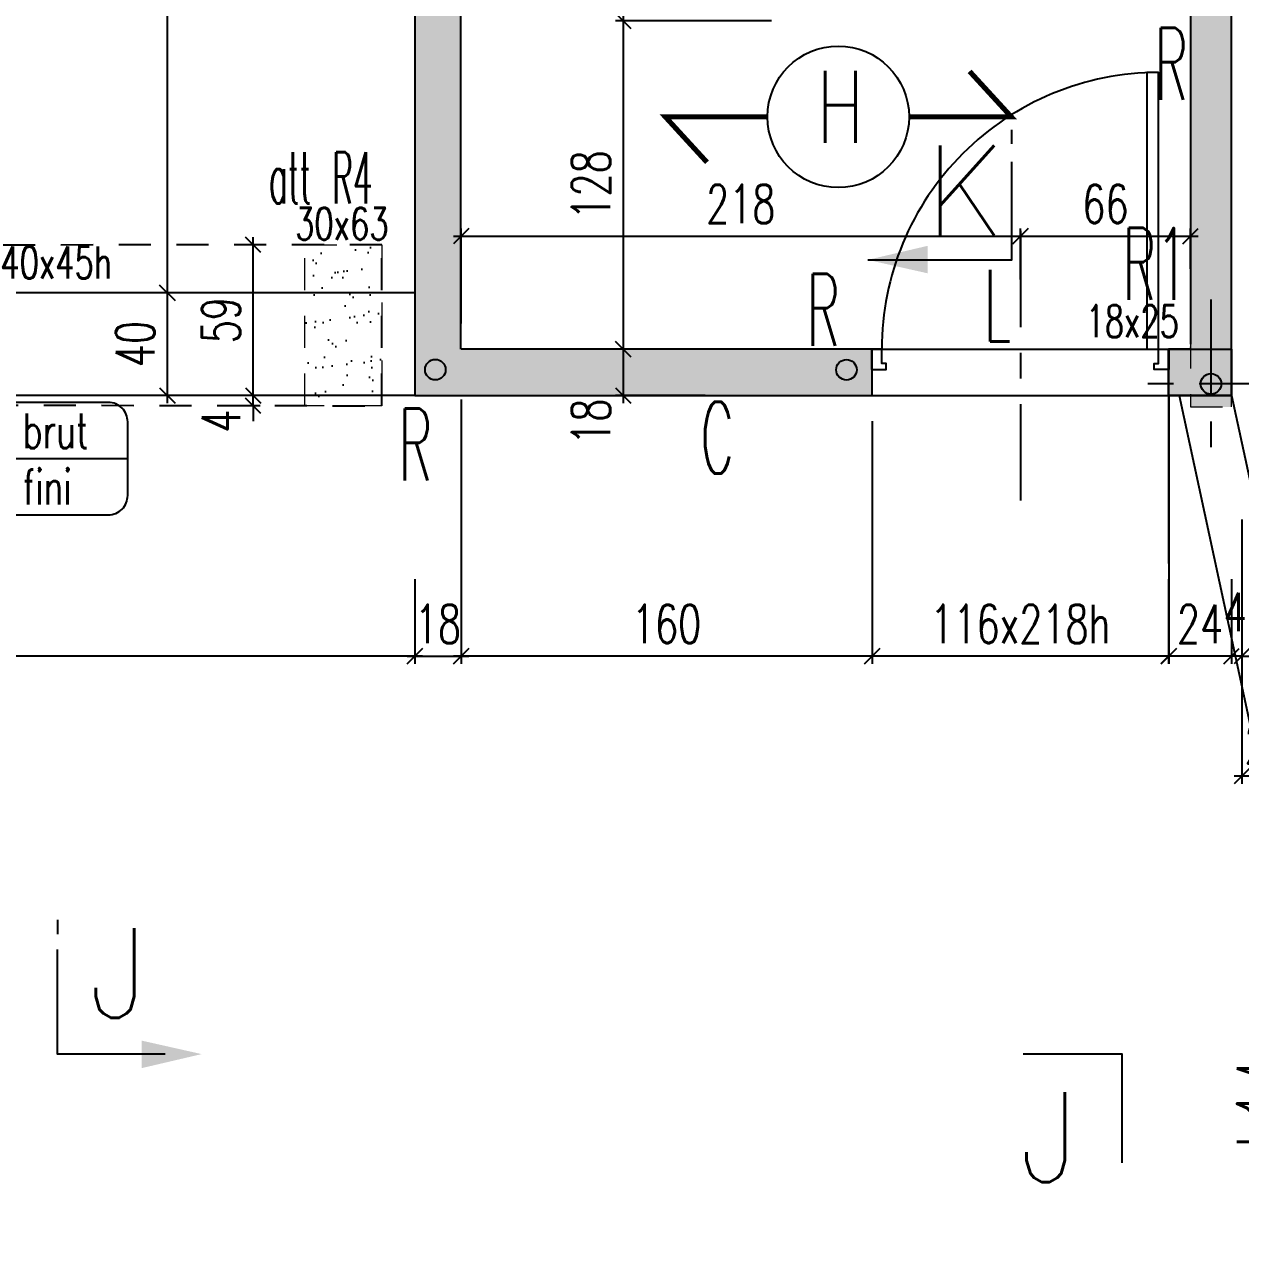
# Model space of a CAD drawing. Extents: x 308 to 437, y -199 to -146.
# Drawn here: x 341.394 to 346.131, y -170.463 to -165.715 of the extents above; entities that cross this region are included whole.
import ezdxf
from ezdxf.enums import TextEntityAlignment as Align

# ---------------------------------------------------------------- set-up
doc = ezdxf.new("R2010")
doc.units = 0
doc.header["$LTSCALE"] = 0.5
doc.header["$MEASUREMENT"] = 0
for name, pattern in [('AXES2', [1.125, 0.75, -0.125, 0.125, -0.125]), ('CACHE', [0.375, 0.25, -0.125]), ('DISCONTINU2', [0.375, 0.25, -0.125])]:
    doc.linetypes.add(name, pattern=pattern)
doc.layers.get('0').update_dxf_attribs({"linetype": 'CONTINUOUS'})
doc.layers.get('DEFPOINTS').update_dxf_attribs({"linetype": 'CONTINUOUS'})
for name, color, linetype in [('1_AJSA_vue2', 13, 'CONTINUOUS'), ('AXES', 6, 'AXES2'), ('COTATION', 7, 'CONTINUOUS'), ('HABILLAGE', 7, 'CONTINUOUS'), ('MURS', 3, 'CONTINUOUS'), ('PLANCHER', 7, 'CONTINUOUS'), ('POCHAGE', 254, 'CONTINUOUS'), ('POTEAUX', 1, 'CONTINUOUS'), ('POUTRES', 2, 'CONTINUOUS'), ('RAID', 1, 'CONTINUOUS'), ('RDC', 7, 'DISCONTINU2'), ('REP-COUPES', 5, 'CONTINUOUS'), ('REPERAGE', 4, 'CONTINUOUS'), ('REPERE-CHAI', 4, 'CONTINUOUS'), ('REPERE-POUT', 4, 'CONTINUOUS'), ('REPERE-RAID', 4, 'CONTINUOUS')]:
    doc.layers.add(name, color=color, linetype=linetype)
doc.styles.add('ROMANS8', font='romans.shx', dxfattribs={"width": 0.7})
doc.styles.get("Standard").update_dxf_attribs({"font": 'txt.shx'})
doc.dimstyles.new('COT50 cm', dxfattribs={"dimtxt": 0.15, "dimasz": 0.06, "dimexe": 0.03, "dimexo": 0.1, "dimgap": 0.05, "dimtad": 1, "dimdec": 0, "dimlfac": 100, "dimzin": 0, "dimdsep": 46, "dimtxsty": 'ROMANS8', "dimblk1": 'OBLIQUE', "dimblk2": 'OBLIQUE', "dimsah": 1, "dimcen": 0.03, "dimdle": 0.03, "dimclrt": 1, "dimadec": 0, "dimazin": 0, "dimtfac": 1, "dimtdec": 0, "dimtmove": 0, "dimatfit": 3, "dimfxl": 0, "dimtolj": 1, "dimtzin": 0, "dimlwd": -1, "dimlwe": -1, "dimarcsym": 0})
pattern_1 = [(37.5, (-513.79323, 160.44126), (-0.004409535, 0.134877664), [0, -0.1064, 0, -0.119, 0, -0.11375]), (7.5, (-513.79323, 160.44126), (0.12388437, 0.197550225), [0, -0.0574, 0, -0.0959, 0, -0.03675]), (327.5, (-513.87933, 160.44126), (0.21798993, 0.000396134), [0, -0.035, 0, -0.126, 0, -0.1645]), (317.5, (-513.87933, 160.44126), (0.21042886, 0.06143729), [0, -0.0175, 0, -0.0826, 0, -0.0945])]

# ---------------------------------------------------------------- blocks, each defined once
blk = doc.blocks.new('139')
at = {"layer": 'HABILLAGE', "color": 7}
blk.add_line((-0.6648, 0), (0.6648, 0), dxfattribs=at)
at = {"layer": 'HABILLAGE'}
blk.add_lwpolyline([(-0.5648, -0.291), (0.5648, -0.291, 0.414214), (0.6648, -0.191), (0.6648, 0.191, 0.414214), (0.5648, 0.291), (-0.5648, 0.291, 0.414214), (-0.6648, 0.191), (-0.6648, -0.191, 0.414214)], format="xyb", close=True, dxfattribs=at)
at = {"layer": 'HABILLAGE', "color": 1, "width": 0.7}
for s, p in [('brut', (0.1215, 0.054)), ('fini', (0.1215, -0.237))]:
    blk.add_text(s, height=0.18, dxfattribs=at).set_placement(p)
for tag, p in [('NIVBRUT', (-0.5425, 0.054)), ('NIVFINI', (-0.5425, -0.237))]:
    blk.add_attdef(tag, p, '', height=0.18, dxfattribs=at)
blk = doc.blocks.new('_Oblique')
at = {"layer": 'COTATION', "color": 0, "lineweight": -2}
blk.add_line((-0.5, -0.5), (0.5, 0.5), dxfattribs=at)
blk = doc.blocks.new('*D1003')
at = {"layer": 'COTATION', "color": 0, "transparency": 16777216}
for p, q in [((342.0339, -166.7613), (341.9209, -166.7613)), ((341.9509, -167.1913), (341.9509, -166.7313)), ((342.0578, -167.1613), (341.9209, -167.1613))]:
    blk.add_line(p, q, dxfattribs=at)
at = {"layer": 'DEFPOINTS', "color": 0, "transparency": 16777216}
for p in [(341.9509, -166.7613), (342.1339, -166.7613), (342.1578, -167.1613)]:
    blk.add_point(p, dxfattribs=at)
at = {"layer": 'COTATION', "color": 0, "transparency": 16777216, "xscale": 0.06, "yscale": 0.06, "zscale": 0.06}
for p, rotation in [((341.9509, -166.7613), 90), ((341.9509, -167.1613), 270)]:
    blk.add_blockref('_Oblique', p, dxfattribs=dict(at, rotation=rotation))
at = {"layer": 'COTATION', "color": 1, "transparency": 16777216, "insert": (341.8259, -166.9613), "char_height": 0.15, "attachment_point": 5, "rotation": 90, "style": 'ROMANS8'}
blk.add_mtext('\\A1;40', dxfattribs=at)
blk = doc.blocks.new('*D1004')
at = {"layer": 'COTATION', "color": 0, "transparency": 16777216}
for p, q in [((341.9509, -166.7913), (341.9509, -162.9016)), ((342.5758, -162.9316), (341.9209, -162.9316)), ((342.4622, -166.7613), (341.9209, -166.7613))]:
    blk.add_line(p, q, dxfattribs=at)
at = {"layer": 'DEFPOINTS', "color": 0, "transparency": 16777216}
for p in [(341.9509, -162.9316), (342.6758, -162.9316), (342.5622, -166.7613)]:
    blk.add_point(p, dxfattribs=at)
at = {"layer": 'COTATION', "color": 0, "transparency": 16777216, "xscale": 0.06, "yscale": 0.06, "zscale": 0.06}
for p, rotation in [((341.9509, -162.9316), 90), ((341.9509, -166.7613), 270)]:
    blk.add_blockref('_Oblique', p, dxfattribs=dict(at, rotation=rotation))
at = {"layer": 'COTATION', "color": 1, "transparency": 16777216, "insert": (341.8259, -164.8464), "char_height": 0.15, "attachment_point": 5, "rotation": 90, "style": 'ROMANS8'}
blk.add_mtext('\\A1;383', dxfattribs=at)
blk = doc.blocks.new('*D1009')
at = {"layer": 'COTATION', "color": 0, "transparency": 16777216}
for p, q in [((343.7262, -165.3713), (343.7262, -165.7314)), ((344.3029, -165.4013), (343.6962, -165.4013)), ((344.3035, -165.7014), (343.6962, -165.7014))]:
    blk.add_line(p, q, dxfattribs=at)
at = {"layer": 'DEFPOINTS', "color": 0, "transparency": 16777216}
for p in [(344.4029, -165.4013), (343.7262, -165.7014), (344.4035, -165.7014)]:
    blk.add_point(p, dxfattribs=at)
at = {"layer": 'COTATION', "color": 0, "transparency": 16777216, "xscale": 0.06, "yscale": 0.06, "zscale": 0.06}
for p, rotation in [((343.7262, -165.4013), 90), ((343.7262, -165.7014), 270)]:
    blk.add_blockref('_Oblique', p, dxfattribs=dict(at, rotation=rotation))
at = {"layer": 'COTATION', "color": 1, "transparency": 16777216, "insert": (343.6012, -165.5513), "char_height": 0.15, "attachment_point": 5, "rotation": 90, "style": 'ROMANS8'}
blk.add_mtext('\\A1;30', dxfattribs=at)
blk = doc.blocks.new('*D1010')
at = {"layer": 'COTATION', "color": 0, "transparency": 16777216}
for p, q in [((343.7262, -165.6714), (343.7262, -167.0108)), ((344.3035, -165.7014), (343.6962, -165.7014)), ((344.0141, -166.9808), (343.6962, -166.9808))]:
    blk.add_line(p, q, dxfattribs=at)
at = {"layer": 'DEFPOINTS', "color": 0, "transparency": 16777216}
for p in [(344.4035, -165.7014), (343.7262, -166.9808), (344.1141, -166.9808)]:
    blk.add_point(p, dxfattribs=at)
at = {"layer": 'COTATION', "color": 0, "transparency": 16777216, "xscale": 0.06, "yscale": 0.06, "zscale": 0.06}
for p, rotation in [((343.7262, -165.7014), 90), ((343.7262, -166.9808), 270)]:
    blk.add_blockref('_Oblique', p, dxfattribs=dict(at, rotation=rotation))
at = {"layer": 'COTATION', "color": 1, "transparency": 16777216, "insert": (343.6012, -166.3411), "char_height": 0.15, "attachment_point": 5, "rotation": 90, "style": 'ROMANS8'}
blk.add_mtext('\\A1;128', dxfattribs=at)
blk = doc.blocks.new('*D1011')
at = {"layer": 'COTATION', "color": 0, "transparency": 16777216}
for p, q in [((343.7262, -166.9508), (343.7262, -167.1913)), ((344.0141, -166.9808), (343.6962, -166.9808)), ((344.0453, -167.1613), (343.6962, -167.1613))]:
    blk.add_line(p, q, dxfattribs=at)
at = {"layer": 'DEFPOINTS', "color": 0, "transparency": 16777216}
for p in [(344.1141, -166.9808), (343.7262, -167.1613), (344.1453, -167.1613)]:
    blk.add_point(p, dxfattribs=at)
at = {"layer": 'COTATION', "color": 0, "transparency": 16777216, "xscale": 0.06, "yscale": 0.06, "zscale": 0.06}
for p, rotation in [((343.7262, -166.9808), 90), ((343.7262, -167.1613), 270)]:
    blk.add_blockref('_Oblique', p, dxfattribs=dict(at, rotation=rotation))
at = {"layer": 'COTATION', "color": 1, "transparency": 16777216, "insert": (343.6012, -167.264), "char_height": 0.15, "attachment_point": 5, "rotation": 90, "style": 'ROMANS8'}
blk.add_mtext('\\A1;18', dxfattribs=at)
blk = doc.blocks.new('*D1368')
at = {"layer": 'COTATION', "color": 0, "transparency": 16777216}
for p, q in [((346.1359, -167.6449), (346.1359, -168.6749)), ((346.3362, -167.6449), (346.3362, -168.6749)), ((346.3662, -168.6449), (346.1059, -168.6449))]:
    blk.add_line(p, q, dxfattribs=at)
at = {"layer": 'DEFPOINTS', "color": 0, "transparency": 16777216}
for p in [(346.1359, -167.1613), (346.3362, -167.1613), (346.1359, -168.6449)]:
    blk.add_point(p, dxfattribs=at)
at = {"layer": 'COTATION', "color": 0, "transparency": 16777216, "xscale": 0.06, "yscale": 0.06, "zscale": 0.06, "rotation": 180}
blk.add_blockref('_Oblique', (346.1359, -168.6449), dxfattribs=at)
at = {"layer": 'COTATION', "color": 0, "transparency": 16777216, "xscale": 0.06, "yscale": 0.06, "zscale": 0.06}
blk.add_blockref('_Oblique', (346.3362, -168.6449), dxfattribs=at)
at = {"layer": 'COTATION', "color": 1, "transparency": 16777216, "insert": (346.236, -168.5199), "char_height": 0.15, "attachment_point": 5, "style": 'ROMANS8'}
blk.add_mtext('\\A1;20', dxfattribs=at)
blk = doc.blocks.new('*D1369')
at = {"layer": 'COTATION', "color": 0, "transparency": 16777216}
for p, q in [((346.0962, -167.8771), (346.0962, -168.2071)), ((346.1359, -167.8771), (346.1359, -168.2071)), ((346.0962, -168.1771), (346.0362, -168.1771)), ((346.1359, -168.1771), (346.0962, -168.1771)), ((346.1359, -168.1771), (346.1959, -168.1771))]:
    blk.add_line(p, q, dxfattribs=at)
at = {"layer": 'DEFPOINTS', "color": 0, "transparency": 16777216}
for p in [(346.0962, -166.6934), (346.1359, -166.6934), (346.0962, -168.1771)]:
    blk.add_point(p, dxfattribs=at)
at = {"layer": 'COTATION', "color": 0, "transparency": 16777216, "xscale": 0.06, "yscale": 0.06, "zscale": 0.06}
blk.add_blockref('_Oblique', (346.0962, -168.1771), dxfattribs=at)
at = {"layer": 'COTATION', "color": 0, "transparency": 16777216, "xscale": 0.06, "yscale": 0.06, "zscale": 0.06, "rotation": 180}
blk.add_blockref('_Oblique', (346.1359, -168.1771), dxfattribs=at)
at = {"layer": 'COTATION', "color": 1, "transparency": 16777216, "insert": (346.1099, -168.0049), "char_height": 0.15, "attachment_point": 5, "style": 'ROMANS8'}
blk.add_mtext('\\A1;4', dxfattribs=at)
blk = doc.blocks.new('*D1370')
at = {"layer": 'COTATION', "color": 0, "transparency": 16777216}
for p, q in [((345.851, -167.8771), (345.851, -168.2071)), ((346.0959, -167.8771), (346.0959, -168.2071)), ((346.1259, -168.1771), (345.821, -168.1771))]:
    blk.add_line(p, q, dxfattribs=at)
at = {"layer": 'DEFPOINTS', "color": 0, "transparency": 16777216}
for p in [(345.851, -166.6933), (346.0959, -166.6934), (345.851, -168.1771)]:
    blk.add_point(p, dxfattribs=at)
at = {"layer": 'COTATION', "color": 0, "transparency": 16777216, "xscale": 0.06, "yscale": 0.06, "zscale": 0.06, "rotation": 180}
blk.add_blockref('_Oblique', (345.851, -168.1771), dxfattribs=at)
at = {"layer": 'COTATION', "color": 0, "transparency": 16777216, "xscale": 0.06, "yscale": 0.06, "zscale": 0.06}
blk.add_blockref('_Oblique', (346.0959, -168.1771), dxfattribs=at)
at = {"layer": 'COTATION', "color": 1, "transparency": 16777216, "insert": (345.9734, -168.0521), "char_height": 0.15, "attachment_point": 5, "style": 'ROMANS8'}
blk.add_mtext('\\A1;24', dxfattribs=at)
blk = doc.blocks.new('*D1371')
at = {"layer": 'COTATION', "color": 0, "transparency": 16777216}
for p, q in [((344.696, -167.2613), (344.696, -168.2071)), ((345.8513, -167.2613), (345.8513, -168.2071)), ((345.8813, -168.1771), (344.666, -168.1771))]:
    blk.add_line(p, q, dxfattribs=at)
at = {"layer": 'DEFPOINTS', "color": 0, "transparency": 16777216}
for p in [(344.696, -167.1613), (345.8513, -167.1613), (344.696, -168.1771)]:
    blk.add_point(p, dxfattribs=at)
at = {"layer": 'COTATION', "color": 0, "transparency": 16777216, "xscale": 0.06, "yscale": 0.06, "zscale": 0.06, "rotation": 180}
blk.add_blockref('_Oblique', (344.696, -168.1771), dxfattribs=at)
at = {"layer": 'COTATION', "color": 0, "transparency": 16777216, "xscale": 0.06, "yscale": 0.06, "zscale": 0.06}
blk.add_blockref('_Oblique', (345.8513, -168.1771), dxfattribs=at)
at = {"layer": 'COTATION', "color": 1, "transparency": 16777216, "insert": (345.2737, -168.0521), "char_height": 0.15, "attachment_point": 5, "style": 'ROMANS8'}
blk.add_mtext('\\A1;116x218h', dxfattribs=at)
blk = doc.blocks.new('*D1372')
at = {"layer": 'COTATION', "color": 0, "transparency": 16777216}
for p, q in [((343.095, -167.1771), (343.095, -168.2071)), ((344.696, -167.2613), (344.696, -168.2071)), ((344.726, -168.1771), (343.065, -168.1771))]:
    blk.add_line(p, q, dxfattribs=at)
at = {"layer": 'DEFPOINTS', "color": 0, "transparency": 16777216}
for p in [(343.095, -166.513), (344.696, -167.1613), (343.095, -168.1771)]:
    blk.add_point(p, dxfattribs=at)
at = {"layer": 'COTATION', "color": 0, "transparency": 16777216, "xscale": 0.06, "yscale": 0.06, "zscale": 0.06, "rotation": 180}
blk.add_blockref('_Oblique', (343.095, -168.1771), dxfattribs=at)
at = {"layer": 'COTATION', "color": 0, "transparency": 16777216, "xscale": 0.06, "yscale": 0.06, "zscale": 0.06}
blk.add_blockref('_Oblique', (344.696, -168.1771), dxfattribs=at)
at = {"layer": 'COTATION', "color": 1, "transparency": 16777216, "insert": (343.8955, -168.0521), "char_height": 0.15, "attachment_point": 5, "style": 'ROMANS8'}
blk.add_mtext('\\A1;160', dxfattribs=at)
blk = doc.blocks.new('*D1373')
at = {"layer": 'COTATION', "color": 0, "transparency": 16777216}
for p, q in [((342.9147, -167.8771), (342.9147, -168.2071)), ((343.095, -167.8771), (343.095, -168.2071)), ((342.8847, -168.1771), (343.125, -168.1771))]:
    blk.add_line(p, q, dxfattribs=at)
at = {"layer": 'DEFPOINTS', "color": 0, "transparency": 16777216}
for p in [(343.095, -166.513), (342.9147, -166.6934), (343.095, -168.1771)]:
    blk.add_point(p, dxfattribs=at)
at = {"layer": 'COTATION', "color": 0, "transparency": 16777216, "xscale": 0.06, "yscale": 0.06, "zscale": 0.06, "rotation": 180}
blk.add_blockref('_Oblique', (342.9147, -168.1771), dxfattribs=at)
at = {"layer": 'COTATION', "color": 0, "transparency": 16777216, "xscale": 0.06, "yscale": 0.06, "zscale": 0.06}
blk.add_blockref('_Oblique', (343.095, -168.1771), dxfattribs=at)
at = {"layer": 'COTATION', "color": 1, "transparency": 16777216, "insert": (343.0048, -168.0521), "char_height": 0.15, "attachment_point": 5, "style": 'ROMANS8'}
blk.add_mtext('\\A1;18', dxfattribs=at)
blk = doc.blocks.new('*D1374')
at = {"layer": 'COTATION', "color": 0, "transparency": 16777216}
for p, q in [((339.1958, -167.8771), (339.1958, -168.2071)), ((342.9147, -167.8771), (342.9147, -168.2071)), ((342.9447, -168.1771), (339.1658, -168.1771))]:
    blk.add_line(p, q, dxfattribs=at)
at = {"layer": 'DEFPOINTS', "color": 0, "transparency": 16777216}
for p in [(342.9147, -166.6934), (339.1958, -167.0662), (339.1958, -168.1771)]:
    blk.add_point(p, dxfattribs=at)
at = {"layer": 'COTATION', "color": 0, "transparency": 16777216, "xscale": 0.06, "yscale": 0.06, "zscale": 0.06, "rotation": 180}
blk.add_blockref('_Oblique', (339.1958, -168.1771), dxfattribs=at)
at = {"layer": 'COTATION', "color": 0, "transparency": 16777216, "xscale": 0.06, "yscale": 0.06, "zscale": 0.06}
blk.add_blockref('_Oblique', (342.9147, -168.1771), dxfattribs=at)
at = {"layer": 'COTATION', "color": 1, "transparency": 16777216, "insert": (341.0552, -168.0521), "char_height": 0.15, "attachment_point": 5, "style": 'ROMANS8'}
blk.add_mtext('\\A1;372', dxfattribs=at)
blk = doc.blocks.new('*D1568')
at = {"layer": 'COTATION', "color": 0, "transparency": 16777216}
for p, q in [((342.2851, -167.1613), (342.2851, -167.1013)), ((342.3122, -167.1613), (342.2551, -167.1613)), ((342.2851, -167.2014), (342.2851, -167.1613)), ((342.3122, -167.2014), (342.2551, -167.2014)), ((342.2851, -167.2014), (342.2851, -167.2614))]:
    blk.add_line(p, q, dxfattribs=at)
at = {"layer": 'DEFPOINTS', "color": 0, "transparency": 16777216}
for p in [(342.2851, -167.1613), (342.4122, -167.1613), (342.4122, -167.2014)]:
    blk.add_point(p, dxfattribs=at)
at = {"layer": 'COTATION', "color": 0, "transparency": 16777216, "xscale": 0.06, "yscale": 0.06, "zscale": 0.06}
for p, rotation in [((342.2851, -167.1613), 270), ((342.2851, -167.2014), 90)]:
    blk.add_blockref('_Oblique', p, dxfattribs=dict(at, rotation=rotation))
at = {"layer": 'COTATION', "color": 1, "transparency": 16777216, "insert": (342.1601, -167.2614), "char_height": 0.15, "attachment_point": 5, "rotation": 90, "style": 'ROMANS8'}
blk.add_mtext('\\A1;4', dxfattribs=at)
blk = doc.blocks.new('*D1569')
at = {"layer": 'COTATION', "color": 0, "transparency": 16777216}
for p, q in [((342.3122, -166.5746), (342.2551, -166.5746)), ((342.2851, -167.1913), (342.2851, -166.5446)), ((342.3122, -167.1613), (342.2551, -167.1613))]:
    blk.add_line(p, q, dxfattribs=at)
at = {"layer": 'DEFPOINTS', "color": 0, "transparency": 16777216}
for p in [(342.2851, -166.5746), (342.4122, -166.5746), (342.4122, -167.1613)]:
    blk.add_point(p, dxfattribs=at)
at = {"layer": 'COTATION', "color": 0, "transparency": 16777216, "xscale": 0.06, "yscale": 0.06, "zscale": 0.06}
for p, rotation in [((342.2851, -166.5746), 90), ((342.2851, -167.1613), 270)]:
    blk.add_blockref('_Oblique', p, dxfattribs=dict(at, rotation=rotation))
at = {"layer": 'COTATION', "color": 1, "transparency": 16777216, "insert": (342.1601, -166.868), "char_height": 0.15, "attachment_point": 5, "rotation": 90, "style": 'ROMANS8'}
blk.add_mtext('\\A1;59', dxfattribs=at)
blk = doc.blocks.new('A$C6B096A38')
at = {"layer": 'POCHAGE'}
h = blk.add_hatch(dxfattribs=at)
h.set_pattern_fill('AR-SAND', color=0, scale=0.07)
h.set_pattern_definition(pattern_1)
h.paths.add_polyline_path([(-3.1815, -0.18), (-3.1815, -2.5803), (-3.0015, -2.5803), (-3.0015, -0.2), (-0.1602, -0.2), (-0.1602, -3.7907), (-0.1602, -3.7907), (-0.1602, -6.765), (0, -6.765), (0, 0), (-13.1731, 0), (-19.5169, 0), (-19.5169, -0.18), (-15.9168, -0.18), (-15.9168, -3.0893), (-15.7368, -3.0893), (-15.7368, -2.9193), (-14.5399, -2.9193), (-14.5399, -4.655), (-14.3599, -4.655), (-14.3599, -2.7393), (-15.7368, -2.7393), (-15.7368, -0.18), (-13.1635, -0.18), (-13.1635, -4.655), (-12.9835, -4.655), (-12.9835, -0.18), (-7.0803, -0.18), (-7.0803, -4.86), (-6.9003, -4.86), (-6.9003, -0.18)])
h = blk.add_hatch(dxfattribs=at)
h.set_pattern_fill('AR-SAND', color=0, scale=0.07)
h.set_pattern_definition(pattern_1)
h.paths.add_polyline_path([(-3.3095, -6.1334), (-3.6095, -6.1334), (-3.6095, -6.7601), (-3.3095, -6.7601)])
at = {"layer": 'AXES', "color": 1}
for p, q in [((-0.0801, -6.3461), (-0.0801, -7.0039)), ((0.2488, -6.675), (-0.409, -6.675))]:
    blk.add_line(p, q, dxfattribs=at)
at = {"layer": 'RAID'}
blk.add_circle((-0.0801, -6.675), 0.04, dxfattribs=at)
at = {"layer": 'RDC', "linetype": 'CACHE', "lineweight": 15}
blk.add_lwpolyline([(-6.9003, -0.18), (-3.1815, -0.18), (-3.1815, -2.5803), (-3.0015, -2.5803), (-3.0015, -0.2), (-0.1602, -0.2), (-0.1602, -3.7907), (-0.1602, -3.7907), (-0.1602, -6.765), (0, -6.765), (0, 0), (-13.1731, 0)], dxfattribs=at)
blk.add_lwpolyline([(-3.3095, -6.7601), (-3.6095, -6.7601), (-3.6095, -6.1334), (-3.3095, -6.1334)], close=True, dxfattribs=at)
blk = doc.blocks.new('*D1818')
at = {"layer": 'COTATION', "color": 0, "transparency": 16777216}
for p, q in [((343.095, -166.8808), (343.095, -166.5107)), ((345.2737, -166.7096), (345.2737, -166.5107)), ((343.065, -166.5407), (345.3037, -166.5407))]:
    blk.add_line(p, q, dxfattribs=at)
at = {"layer": 'DEFPOINTS', "color": 0, "transparency": 16777216}
for p in [(345.2737, -166.5407), (345.2737, -166.8096), (343.095, -166.9808)]:
    blk.add_point(p, dxfattribs=at)
at = {"layer": 'COTATION', "color": 0, "transparency": 16777216, "xscale": 0.06, "yscale": 0.06, "zscale": 0.06, "rotation": 180}
blk.add_blockref('_Oblique', (343.095, -166.5407), dxfattribs=at)
at = {"layer": 'COTATION', "color": 0, "transparency": 16777216, "xscale": 0.06, "yscale": 0.06, "zscale": 0.06}
blk.add_blockref('_Oblique', (345.2737, -166.5407), dxfattribs=at)
at = {"layer": 'COTATION', "color": 1, "transparency": 16777216, "insert": (344.1843, -166.4157), "char_height": 0.15, "attachment_point": 5, "style": 'ROMANS8'}
blk.add_mtext('\\A1;218', dxfattribs=at)
blk = doc.blocks.new('*D1819')
at = {"layer": 'COTATION', "color": 0, "transparency": 16777216}
for p, q in [((345.2737, -166.7096), (345.2737, -166.5107)), ((345.9357, -166.6686), (345.9357, -166.5107)), ((345.2437, -166.5407), (345.9657, -166.5407))]:
    blk.add_line(p, q, dxfattribs=at)
at = {"layer": 'DEFPOINTS', "color": 0, "transparency": 16777216}
for p in [(345.9357, -166.5407), (345.2737, -166.8096), (345.9357, -166.7686)]:
    blk.add_point(p, dxfattribs=at)
at = {"layer": 'COTATION', "color": 0, "transparency": 16777216, "xscale": 0.06, "yscale": 0.06, "zscale": 0.06, "rotation": 180}
blk.add_blockref('_Oblique', (345.2737, -166.5407), dxfattribs=at)
at = {"layer": 'COTATION', "color": 0, "transparency": 16777216, "xscale": 0.06, "yscale": 0.06, "zscale": 0.06}
blk.add_blockref('_Oblique', (345.9357, -166.5407), dxfattribs=at)
at = {"layer": 'COTATION', "color": 1, "transparency": 16777216, "insert": (345.6047, -166.4157), "char_height": 0.15, "attachment_point": 5, "style": 'ROMANS8'}
blk.add_mtext('\\A1;66', dxfattribs=at)
blk = doc.blocks.new('A$C107C5660')
for p, q in [((0, 0), (0, 0.07)), ((1.0196, 0), (1.0196, 0.07))]:
    blk.add_line(p, q)
for points in [[(0, 0.07), (0.0175, 0.07), (0.0175, 0.07), (0.05, 0.07), (0.05, 0.05), (0.035, 0.05), (0.035, 0), (0.025, 0), (0.025, 0), (0, 0)], [(1.0196, 0.07), (0.9871, 0.07), (0.9871, 0.07), (0.9696, 0.07), (0.9696, 0.05), (0.9846, 0.05), (0.9846, 0), (0.9946, 0), (0.9946, 0), (1.0196, 0)]]:
    blk.add_lwpolyline(points)
blk.add_lwpolyline([(0.075, 0), (0.035, 0), (0.035, -0.9496), (0.075, -0.9496)], close=True)
blk.add_arc((0.035, 0), 0.9496, 269.999, 359.999)

msp = doc.modelspace()

# ---------------------------------------------------------------- hatches: boundary and pattern name
at = {"layer": 'POCHAGE'}
msp.add_hatch(color=256, dxfattribs=at).paths.add_polyline_path([(317.3792, -158.4313), (322.4095, -158.4345), (322.4063, -163.4315), (322.8943, -163.4315), (322.8943, -163.2515), (322.5893, -163.2515), (322.5893, -158.4313), (324.0993, -158.4313), (324.0993, -163.2515), (324.0493, -163.2515), (324.0493, -163.4315), (324.0993, -163.4315), (324.0993, -163.6413), (324.299, -163.6413), (324.299, -160.6413), (330.1793, -160.6413), (330.1793, -166.1413), (330.3593, -166.1413), (330.3593, -160.6413), (332.9326, -160.6413), (332.9326, -166.1413), (333.1126, -166.1413), (333.1126, -160.6413), (339.0159, -160.6413), (339.0155, -165.5414), (339.1955, -165.5411), (339.1959, -160.6413), (342.9147, -160.6413), (342.9147, -167.1613), (344.696, -167.1613), (344.6961, -166.9808), (343.0947, -166.9808), (343.0947, -160.6413), (345.936, -160.6413), (345.936, -166.961), (345.8513, -167.1612), (346.0962, -167.1612), (346.0959, -160.4413), (324.2993, -160.4413), (324.299, -158.2313), (317.1999, -158.2313), (317.1999, -163.4304), (317.3792, -163.4315)])
at = {"layer": 'POTEAUX'}
h = msp.add_hatch(color=256, dxfattribs=at)
h.dxf.hatch_style = 1
h.paths.add_polyline_path([(345.851, -166.981), (346.0959, -166.981), (346.0959, -167.1612), (345.851, -167.1612)])
at = {"layer": 'RAID'}
for points in [[(342.9547, -167.061, -1), (343.0347, -167.061, -1)], [(344.5961, -167.1015, -1), (344.5961, -167.0215, -1)]]:
    msp.add_hatch(color=256, dxfattribs=at).paths.add_polyline_path(points)

# ---------------------------------------------------------------- linework, layer by layer
at = {"layer": '1_AJSA_vue2', "linetype": 'CACHE'}
msp.add_lwpolyline([(340.7948, -167.1986), (342.7865, -167.2015), (342.7864, -166.5745), (340.7955, -166.5756)], dxfattribs=at)
at = {"layer": 'AXES', "color": 1}
msp.add_line((345.2737, -166.5201), (345.2737, -167.6093), dxfattribs=at)
at = {"layer": 'COTATION'}
for p, q in [((345.851, -167.1612), (345.851, -167.8158)), ((345.8513, -167.1613), (345.8513, -167.5994))]:
    msp.add_line(p, q, dxfattribs=at)
at = {"layer": 'MURS'}
for p, q in [((346.0962, -167.1612), (346.0959, -160.4413)), ((342.9147, -160.6413), (342.9147, -167.1613)), ((343.0947, -166.9808), (343.0947, -160.6413)), ((345.9359, -160.6413), (345.936, -166.961)), ((344.6961, -166.9808), (343.095, -166.9808)), ((344.696, -167.1613), (344.696, -166.9808)), ((345.9359, -166.9808), (345.851, -166.9808)), ((345.851, -166.9808), (345.851, -167.1612)), ((342.9147, -167.1613), (344.696, -167.1613)), ((345.851, -167.1612), (346.0959, -167.1612))]:
    msp.add_line(p, q, dxfattribs=at)
at = {"layer": 'PLANCHER', "color": 1, "const_width": 0.02}
for points in [[(344.8399, -166.0757), (345.238, -166.0757), (345.0757, -165.8986)], [(344.2886, -166.0757), (343.8905, -166.0757), (344.0528, -166.2529)]]:
    msp.add_lwpolyline(points, dxfattribs=at)
at = {"layer": 'PLANCHER', "color": 1}
msp.add_circle((344.5642, -166.0757), 0.2757, dxfattribs=at)
at = {"layer": 'POUTRES'}
for p, q in [((342.9147, -166.7613), (339.3056, -166.7613)), ((344.6961, -166.9808), (345.8513, -166.9808)), ((342.9147, -167.1613), (339.3056, -167.1613)), ((344.696, -167.1613), (345.8513, -167.1613)), ((345.8916, -167.1612), (347.1194, -172.8711)), ((346.0962, -167.1612), (347.324, -172.8711))]:
    msp.add_line(p, q, dxfattribs=at)
at = {"layer": 'RAID'}
msp.add_lwpolyline([(345.851, -166.981), (346.0959, -166.981), (346.0959, -167.1612), (345.851, -167.1612)], close=True, dxfattribs=at)
for centre in [(342.9947, -167.061), (344.5961, -167.0615)]:
    msp.add_circle(centre, 0.04, dxfattribs=at)
at = {"layer": 'REP-COUPES'}
for p, q in [((345.2403, -166.1814), (345.2403, -166.1258)), ((341.5232, -169.2047), (341.5232, -169.2603))]:
    msp.add_line(p, q, dxfattribs=at)
for points in [[(344.679, -166.6331), (345.2403, -166.6331), (345.2403, -166.2515)], [(341.9424, -169.7279), (341.5232, -169.7279), (341.5232, -169.3203)], [(345.6699, -170.1521), (345.6699, -169.7279), (345.2839, -169.7279)]]:
    msp.add_lwpolyline(points, dxfattribs=at)
for points in [[(344.9127, -166.5783), (344.679, -166.6331), (344.9127, -166.6856)], [(341.8508, -169.7826), (342.0845, -169.7279), (341.8508, -169.6753)]]:
    msp.add_solid(points, dxfattribs=at)

# ---------------------------------------------------------------- block references
at = {"color": 1, "xscale": 1.135000000000001, "yscale": 1.135000000000001, "zscale": 1.135000000000001, "rotation": 180.0000613008058}
msp.add_blockref('A$C107C5660', (345.8512, -166.9808), dxfattribs=at)
at = {"layer": 'HABILLAGE', "color": 1, "xscale": 0.7521624, "yscale": 0.7521624, "zscale": 0.7521624}
msp.add_blockref('139', (341.2965, -167.4077), dxfattribs=at).add_auto_attribs({'NIVBRUT': '39.00', 'NIVFINI': '39.18'})
at = {"layer": 'RDC'}
msp.add_blockref('A$C6B096A38', (346.0959, -160.4413), dxfattribs=at)

# ---------------------------------------------------------------- texts
at = {"layer": 'PLANCHER', "color": 1, "width": 0.7}
msp.add_text('H', height=0.28, dxfattribs=at).set_placement((344.572, -166.037), align=Align.MIDDLE)
at = {"layer": 'REP-COUPES', "style": 'ROMANS8'}
for s, p in [('K', (344.901, -166.5376)), ('J', (341.6421, -169.5868)), ('J', (345.2673, -170.2263))]:
    msp.add_text(s, height=0.35, dxfattribs=at).set_placement(p)
at = {"layer": 'REPERAGE', "color": 1, "style": 'ROMANS8', "width": 0.7}
msp.add_text(' 40x45h', height=0.125, dxfattribs=at).set_placement((341.2408, -166.7059))
at = {"layer": 'REPERE-CHAI', "color": 4, "width": 0.519}
msp.add_text('C', height=0.28, dxfattribs=at).set_placement((344.027, -167.4661))
at = {"layer": 'REPERE-POUT', "width": 0.519}
msp.add_text('L', height=0.28, dxfattribs=at).set_placement((345.1312, -166.9518))
msp.add_text('L14', height=0.28, rotation=90, dxfattribs=at).set_placement((346.3967, -170.0949))
at = {"layer": 'REPERE-RAID', "color": 4}
for s, height, width, p in [('R', 0.28, 0.519, (345.7954, -166.0095)), ('att R4', 0.2, 0.45, (342.3465, -166.413)), ('R1', 0.28, 0.519, (345.6713, -166.7889)), ('R', 0.28, 0.519, (344.44, -166.9679)), ('R', 0.28, 0.519, (342.8515, -167.4927))]:
    msp.add_text(s, height=height, dxfattribs=dict(at, width=width)).set_placement(p)
at = {"layer": 'REPERE-RAID', "color": 1, "style": 'ROMANS8', "width": 0.7}
for s, p in [('30x63', (342.4488, -166.5548)), ('18x25', (345.5274, -166.9345))]:
    msp.add_text(s, height=0.125, dxfattribs=at).set_placement(p)

# ---------------------------------------------------------------- dimensions: what is measured, and where the dimension line sits
at = {"layer": 'COTATION'}
for base, p1, p2, picture, middle in [((341.9509, -162.9316), (342.5622, -166.7613), (342.6758, -162.9316), '*D1004', (341.8259, -164.8464)), ((343.7262, -165.7014), (344.4029, -165.4013), (344.4035, -165.7014), '*D1009', (343.6012, -165.5513)), ((343.7262, -166.9808), (344.4035, -165.7014), (344.1141, -166.9808), '*D1010', (343.6012, -166.3411)), ((342.2851, -166.5746), (342.4122, -167.1613), (342.4122, -166.5746), '*D1569', (342.1601, -166.868)), ((341.9509, -166.7613), (342.1578, -167.1613), (342.1339, -166.7613), '*D1003', (341.8259, -166.9613))]:
    dim = msp.add_linear_dim(base=base, p1=p1, p2=p2, angle=90, dimstyle='COT50 cm', override={"dimtmove": 1}, dxfattribs=at)
    dim.commit()
    dim.dimension.update_dxf_attribs({"geometry": picture, "text_midpoint": middle})
for base, p1, p2, override, picture, middle in [((345.2737, -166.5407), (343.095, -166.9808), (345.2737, -166.8096), {"dimtmove": 1}, '*D1818', (344.1843, -166.4157)), ((345.9357, -166.5407), (345.2737, -166.8096), (345.9357, -166.7686), {"dimtmove": 1}, '*D1819', (345.6047, -166.4157)), ((343.095, -168.1771), (344.696, -167.1613), (343.095, -166.513), {"dimtmove": 1}, '*D1372', (343.8955, -168.0521)), ((339.1958, -168.1771), (342.9147, -166.6934), (339.1958, -167.0662), {"dimtmove": 1, "dimfxl": 0.3}, '*D1374', (341.0552, -168.0521))]:
    dim = msp.add_linear_dim(base=base, p1=p1, p2=p2, dimstyle='COT50 cm', override=override, dxfattribs=at)
    dim.commit()
    dim.dimension.update_dxf_attribs({"geometry": picture, "text_midpoint": middle})
for base, p1, p2, override, picture, middle in [((343.095, -168.1771), (342.9147, -166.6934), (343.095, -166.513), {"dimtmove": 1, "dimfxl": 0.3}, '*D1373', (343.0048, -168.1771)), ((345.851, -168.1771), (346.0959, -166.6934), (345.851, -166.6933), {"dimtmove": 1, "dimfxl": 0.3}, '*D1370', (345.9734, -168.1771)), ((346.0962, -168.1771), (346.1359, -166.6934), (346.0962, -166.6934), {"dimtmove": 1, "dimfxl": 0.3}, '*D1369', (346.1099, -168.1299)), ((346.1359, -168.6449), (346.3362, -167.1613), (346.1359, -167.1613), {"dimtmove": 1}, '*D1368', (346.236, -168.6449))]:
    dim = msp.add_linear_dim(base=base, p1=p1, p2=p2, dimstyle='COT50 cm', override=override, dxfattribs=at)
    dim.commit()
    dim.dimension.update_dxf_attribs({"geometry": picture, "text_midpoint": middle, "dimtype": 160})
for base, p1, p2, picture, middle in [((343.7262, -167.1613), (344.1141, -166.9808), (344.1453, -167.1613), '*D1011', (343.7262, -167.264)), ((342.2851, -167.1613), (342.4122, -167.2014), (342.4122, -167.1613), '*D1568', (342.2851, -167.2614))]:
    dim = msp.add_linear_dim(base=base, p1=p1, p2=p2, angle=90, dimstyle='COT50 cm', override={"dimtmove": 1}, dxfattribs=at)
    dim.commit()
    dim.dimension.update_dxf_attribs({"geometry": picture, "text_midpoint": middle, "dimtype": 160})
dim = msp.add_linear_dim(base=(344.696, -168.1771), p1=(345.8513, -167.1613), p2=(344.696, -167.1613), text='<>x218h', dimstyle='COT50 cm', override={"dimtmove": 1}, dxfattribs=at)
dim.commit()
dim.dimension.update_dxf_attribs({"geometry": '*D1371', "text_midpoint": (345.2737, -168.0521)})

doc.saveas('drawing.dxf')
